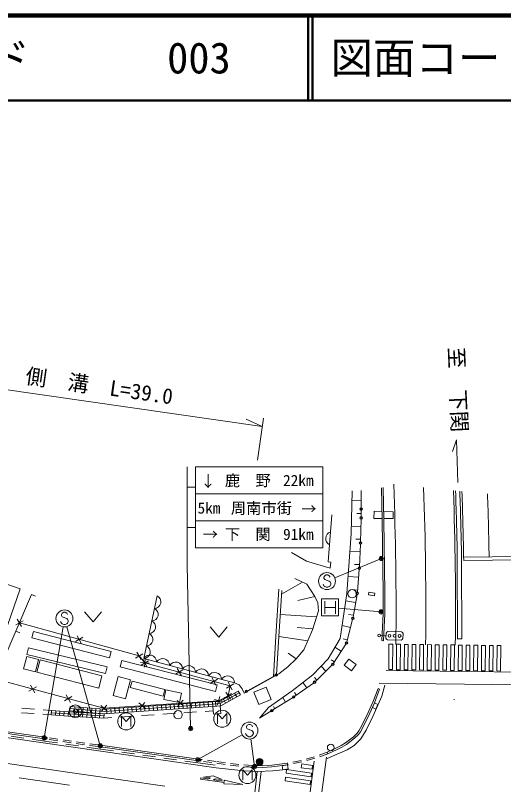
# Model space of a CAD drawing. Units: millimetres, scale not verified. Extents: x 40000 to 680000, y 20000 to 380000.
# Drawn here: x 83273 to 140761, y 289486 to 380000 of the extents above; entities that cross this region are included whole.
import ezdxf
from ezdxf.enums import TextEntityAlignment as Align

# ---------------------------------------------------------------- set-up
doc = ezdxf.new("R2010")
doc.units = ezdxf.units.MM
doc.header["$LTSCALE"] = 1000
doc.header["$PDMODE"] = 32
doc.header["$PDSIZE"] = 500
for name, color, linetype, lineweight in [('M-BGD', 7, 'Continuous', 13), ('M-BGD-EXST', 7, 'Continuous', 13), ('M-BMK', 2, 'Continuous', 13), ('M-BMK-HTXT', 7, 'Continuous', 13), ('M-BMK-ROW', 7, 'Continuous', 13), ('M-STR-HTXT', 7, 'Continuous', 13), ('M-STR-STRC', 7, 'Continuous', 13), ('M-TTL', 2, 'Continuous', 140), ('M-TTL-LINE', 7, 'Continuous', 50), ('M-TTL-TXT', 7, 'Continuous', 13)]:
    doc.layers.add(name, color=color, linetype=linetype, lineweight=lineweight)
doc.styles.add('ＭＳ ゴシック', font='')
doc.styles.get('ＭＳ ゴシック').set_extended_font_data('MS Gothic')

msp = doc.modelspace()

# ---------------------------------------------------------------- linework, layer by layer
at = {"layer": 'M-BGD'}
for p, q in [((123977, 321908), (123991, 324107)), ((125509, 321664), (125480, 320786)), ((125509, 321664), (126441, 321632)), ((126642, 321625), (127765, 321587)), ((127765, 321587), (127769, 320809)), ((120517, 321221), (120098, 315703)), ((125480, 320786), (126464, 320796)), ((126664, 320798), (127769, 320809)), ((146050, 316385), (136051, 316240)), ((146056, 315985), (136057, 315840)), ((75261, 315462), (83825, 312519)), ((135343, 306634), (135306, 315834)), ((135843, 306636), (135806, 315836)), ((83825, 312519), (80434, 302768)), ((79626, 298942), (85176, 311851)), ((85176, 311851), (85636, 311653)), ((85176, 311851), (85636, 311653)), ((98386, 304331), (99967, 311687)), ((119327, 309328), (119327, 311328)), ((119327, 311328), (121327, 311328)), ((119702, 311078), (119702, 309578)), ((120952, 311078), (120952, 309578)), ((121327, 311328), (121327, 309328)), ((91423, 309826), (92423, 308626)), ((92423, 308626), (93423, 309826)), ((119702, 310328), (120952, 310328)), ((83309, 308272), (84179, 308766)), ((83991, 308084), (83497, 308954)), ((121327, 309328), (119327, 309328)), ((106219, 308050), (107219, 306850)), ((107219, 306850), (108219, 308050)), ((83326, 307548), (83786, 307350)), ((91038, 306138), (90544, 307008)), ((94336, 304396), (85206, 306746)), ((90356, 306327), (91226, 306820)), ((135343, 306634), (135843, 306636)), ((84614, 304795), (84800, 305569)), ((84800, 305569), (94067, 303351)), ((94533, 305159), (94336, 304396)), ((98085, 304193), (97592, 305063)), ((84614, 304795), (93872, 302579)), ((85813, 302726), (86183, 304157)), ((93467, 302271), (86183, 304157)), ((97403, 304381), (98273, 304874)), ((98762, 303379), (98262, 304245)), ((98464, 303314), (98560, 304309)), ((94067, 303351), (93872, 302579)), ((98014, 303859), (99010, 303764)), ((98079, 303561), (98945, 304062)), ((93097, 300841), (85813, 302726)), ((102141, 302475), (103007, 302975)), ((102824, 302292), (102324, 303158)), ((114287, 302529), (110219, 300264)), ((126914, 302904), (147422, 302644)), ((93097, 300841), (93467, 302271)), ((96806, 300898), (97008, 301672)), ((100879, 300664), (97008, 301672)), ((106203, 301388), (107069, 301888)), ((106886, 301205), (106386, 302071)), ((108807, 300655), (108320, 301528)), ((147473, 301155), (126120, 301411)), ((85743, 300985), (84875, 300487)), ((85060, 301170), (85558, 300302)), ((100677, 299889), (96806, 300898)), ((100677, 299889), (100879, 300664)), ((108127, 300848), (109000, 301335)), ((126163, 300709), (125976, 300781)), ((89936, 299848), (89069, 299351)), ((89254, 300033), (89751, 299166)), ((107352, 299836), (107060, 298880)), ((107894, 299677), (108735, 300218)), ((108044, 300368), (108585, 299527)), ((108204, 299769), (108457, 299314)), ((108641, 300012), (108894, 299557)), ((109078, 300255), (109331, 299800)), ((109768, 300043), (109515, 300498)), ((93320, 298793), (94072, 298134)), ((94026, 298840), (93367, 298087)), ((106490, 298951), (93714, 298094)), ((106473, 299210), (93716, 298355)), ((97823, 299091), (98576, 298432)), ((98529, 299138), (97870, 298386)), ((99024, 298189), (98990, 298708)), ((99523, 298223), (99488, 298742)), ((100022, 298256), (99987, 298775)), ((100521, 298290), (100486, 298809)), ((101020, 298323), (100985, 298842)), ((101519, 298357), (101484, 298875)), ((102018, 298390), (101983, 298909)), ((102326, 299389), (103079, 298730)), ((103032, 299436), (102373, 298684)), ((102517, 298424), (102482, 298942)), ((103015, 298457), (102981, 298976)), ((103514, 298490), (103479, 299009)), ((104013, 298524), (103978, 299043)), ((104512, 298557), (104477, 299076)), ((105011, 298591), (104976, 299110)), ((105510, 298624), (105475, 299143)), ((106009, 298658), (105974, 299177)), ((106510, 298691), (106475, 299210)), ((106728, 299504), (107684, 299212)), ((106821, 299238), (106862, 298721)), ((107473, 298768), (107320, 299277)), ((107767, 299526), (108020, 299072)), ((85491, 297840), (83995, 297951)), ((85529, 298359), (84033, 298470)), ((87524, 298211), (86527, 298285)), ((88023, 298175), (87985, 297657)), ((88522, 298139), (88484, 297621)), ((89020, 298103), (88983, 297585)), ((89519, 298067), (89482, 297549)), ((93714, 298094), (89694, 298426)), ((93716, 298355), (89716, 298685)), ((90218, 298028), (90189, 297509)), ((90224, 298121), (90267, 298639)), ((90717, 298000), (90688, 297481)), ((90722, 298080), (90765, 298598)), ((91216, 297973), (91187, 297453)), ((91221, 298039), (91263, 298557)), ((91715, 297945), (91686, 297425)), ((91719, 297998), (91762, 298516)), ((92214, 297917), (92185, 297398)), ((92217, 297957), (92260, 298475)), ((92714, 297889), (92685, 297370)), ((92715, 297915), (92758, 298434)), ((93213, 297861), (93184, 297342)), ((93214, 297874), (93257, 298393)), ((93712, 297833), (93683, 297314)), ((94036, 297855), (94001, 298374)), ((94534, 297888), (94500, 298407)), ((95033, 297922), (94999, 298441)), ((95532, 297955), (95497, 298474)), ((96031, 297989), (95996, 298508)), ((96530, 298022), (96495, 298541)), ((97029, 298056), (96994, 298574)), ((97528, 298089), (97493, 298608)), ((98027, 298123), (97992, 298641)), ((98525, 298156), (98491, 298675)), ((102112, 297875), (100616, 297775)), ((104607, 298043), (103110, 297942)), ((106551, 298173), (105605, 298109)), ((87006, 295021), (72766, 297088)), ((87487, 297693), (86489, 297767)), ((94629, 297374), (93683, 297310)), ((97124, 297541), (95627, 297440)), ((99618, 297708), (98121, 297608)), ((84275, 294962), (82790, 295178)), ((86942, 294575), (85264, 294819)), ((88226, 294390), (86942, 294575)), ((87000, 295021), (86978, 294823)), ((88258, 294638), (87269, 294781)), ((88287, 294836), (87297, 294979)), ((89842, 294409), (88852, 294552)), ((89871, 294607), (88881, 294750)), ((90700, 294033), (89215, 294247)), ((91426, 294181), (90436, 294324)), ((91454, 294379), (90464, 294522)), ((93038, 294151), (92048, 294293)), ((92973, 293705), (91690, 293890)), ((93009, 293953), (92019, 294095)), ((94807, 293447), (92974, 293705)), ((105120, 292447), (93037, 294151)), ((97283, 293098), (95797, 293307)), ((119976, 293311), (119043, 292953)), ((99758, 292749), (98273, 292958)), ((102234, 292400), (100748, 292609)), ((105120, 292447), (105092, 292249)), ((105283, 292425), (105119, 292447)), ((118472, 292770), (117511, 292495)), ((118544, 292582), (117582, 292308)), ((120048, 293125), (119114, 292767)), ((105057, 292002), (103224, 292260)), ((106808, 291763), (105058, 292001)), ((106399, 292071), (105408, 292206)), ((106868, 292209), (105877, 292344)), ((107985, 291863), (106993, 291991)), ((107997, 292064), (107005, 292192)), ((109572, 291659), (108580, 291787)), ((109584, 291859), (108592, 291987)), ((111167, 291539), (110169, 291598)), ((111179, 291739), (110180, 291797)), ((115363, 292021), (115259, 291999)), ((115274, 292002), (115299, 291803)), ((115436, 291831), (115299, 291803)), ((116931, 292342), (115951, 292141)), ((117003, 292152), (116024, 291952))]:
    msp.add_line(p, q, dxfattribs=at)
for points in [[(113462, 298194), (112020, 297302), (113079, 298563), (115868, 300514), (118281, 302388), (120085, 304291), (121498, 306672), (122312, 311957), (122821, 318991), (122928, 324066)], [(126364, 324425), (126470, 320603), (126566, 312043), (126571, 309611), (126425, 306428)], [(126564, 324431), (126670, 320607), (126766, 312044), (126771, 309607), (126625, 306419), (126425, 306428)], [(120098, 315703), (120414, 315646), (120322, 314941), (117562, 315796), (115776, 316790)], [(116186, 313747), (117608, 313059), (118548, 311639), (118871, 310868), (118945, 309920), (118260, 307694), (117238, 305338), (116316, 304276), (115334, 303357), (114287, 302529)], [(113668, 302185), (113947, 306932), (114305, 312466)], [(114031, 302387), (114296, 306910), (114648, 312343)], [(98512, 303812), (97838, 304628), (83744, 308519)], [(85206, 306746), (85403, 307510), (94533, 305159)], [(110219, 300264), (109969, 300744), (109604, 301208), (109082, 301462), (98386, 304331)], [(81116, 301872), (93696, 298464), (107206, 299358), (108315, 299948), (108563, 301092), (106636, 301638), (98512, 303812)], [(125976, 300781), (125354, 299174), (124822, 297982), (124029, 296358), (123727, 295816), (123522, 295530), (123084, 295124), (122138, 294389), (121616, 294072), (121075, 293795), (119968, 293308)], [(126163, 300709), (125538, 299097), (125003, 297897), (124206, 296266), (123896, 295709), (123672, 295397), (123214, 294971), (122252, 294224), (121714, 293898), (121161, 293614), (120048, 293125), (119968, 293308)], [(109768, 300043), (107473, 298768), (106508, 298691), (93712, 297833), (89673, 298166), (89716, 298685)], [(109515, 300498), (107320, 299277), (106466, 299210)], [(109642, 300270), (107396, 299022), (106487, 298950)], [(93712, 297833), (89522, 298067), (87524, 298211), (87487, 297693)], [(93698, 297574), (89506, 297808), (87505, 297952)], [(86978, 294823), (72737, 296890), (72766, 297088)], [(93683, 297314), (89489, 297548), (87487, 297693)], [(105092, 292249), (93009, 293953), (93037, 294151)], [(115299, 291803), (113473, 291574), (112385, 291519), (111167, 291539), (111170, 291739)], [(115274, 292002), (113455, 291773), (112382, 291719), (111170, 291739)]]:
    msp.add_lwpolyline(points, dxfattribs=at)
for points in [[(125558, 311700), (124851, 311809), (124903, 312142), (125609, 312033)], [(85636, 302763), (84247, 303115), (84613, 304556), (86002, 304204)], [(122001, 303533), (122549, 304259), (123416, 303604), (122868, 302878)], [(95600, 303336), (95796, 304100), (107015, 301212), (106819, 300448)], [(94791, 299957), (96244, 299573), (96837, 301823), (95384, 302206)], [(102581, 299131), (100764, 299519), (101003, 300635), (102820, 300247)], [(111341, 300356), (112786, 300959), (113389, 299515), (111944, 298912)], [(107474, 297861), (106582, 297790), (106510, 298693), (107402, 298764)], [(125538, 299097), (125944, 298926), (125714, 298380), (125309, 298551)], [(115299, 291803), (115379, 291327), (114772, 291225), (114692, 291702)]]:
    msp.add_lwpolyline(points, close=True, dxfattribs=at)
for centre in [(122926, 311950), (102427, 297709)]:
    msp.add_circle(centre, 500, dxfattribs=at)
for centre, radius, start, end in [((-252502, 310215), 380600, 359.36371, 2.2014), ((-252502, 310215), 384100, 359.36345, 2.12404), ((-252502, 310215), 387600, 359.36319, 2.05071), ((-252502, 310215), 387850, 0.83021, 2.04563), ((-252502, 310215), 388350, 0.83021, 2.03551), ((-252502, 310215), 388600, 0.82943, 2.03049), ((-252502, 310215), 391600, 0.88796, 1.97171), ((120619, 318438), 812, 108.2796, 243.03987), ((99641, 310988), 772, 270.7373, 65.01131), ((99325, 309517), 772, 270.7373, 65.01131), ((99009, 308045), 772, 270.7373, 65.01131), ((98693, 306574), 772, 270.7373, 65.01131), ((98376, 305103), 772, 270.7373, 65.01131), ((99093, 303912), 821, 0.61965, 149.35122), ((100621, 303502), 821, 0.61965, 149.35122), ((102149, 303092), 821, 0.61965, 149.35122), ((103677, 302683), 821, 0.61965, 149.35122), ((105205, 302273), 821, 0.61965, 149.35122), ((106733, 301863), 821, 0.61965, 149.35122), ((108260, 301453), 821, 0.61965, 149.35122), ((-252502, 310215), 387600, 358.4087, 358.42079)]:
    msp.add_arc(centre, radius, start, end, dxfattribs=at)
at = {"layer": 'M-BGD-EXST'}
for p, q in [((107076, 296636), (107076, 297836)), ((107076, 297836), (107626, 297236)), ((107626, 297236), (108176, 297836)), ((108176, 297836), (108176, 296636)), ((95773, 296330), (95773, 297530)), ((95773, 297530), (96323, 296930)), ((96323, 296930), (96873, 297530)), ((96873, 297530), (96873, 296330)), ((110040, 290009), (110040, 291209)), ((110040, 291209), (110590, 290609)), ((110590, 290609), (111140, 291209)), ((111140, 291209), (111140, 290009))]:
    msp.add_line(p, q, dxfattribs=at)
for centre in [(96323, 296930), (107626, 297236), (110590, 290609)]:
    msp.add_circle(centre, 1000, dxfattribs=at)
at = {"layer": 'M-BMK'}
msp.add_line((89654, 289425), (83716, 290281), dxfattribs=at)
at = {"layer": 'M-BMK-HTXT'}
msp.add_lwpolyline([(135378, 325045), (135201, 330046), (134758, 328668)], dxfattribs=at)
at = {"layer": 'M-BMK-ROW'}
msp.add_circle((90340, 298108), 750, dxfattribs=at)
msp.add_point((90340, 298108), dxfattribs=at)
at = {"layer": 'M-STR-HTXT'}
for p, q in [((112342, 331619), (73412, 337232)), ((112342, 331619), (110448, 332498)), ((111771, 327660), (112485, 332608)), ((123983, 322895), (122904, 322920)), ((123979, 321395), (123459, 321407)), ((123959, 319870), (122840, 319895)), ((123925, 318370), (123365, 318383)), ((123865, 316872), (122672, 316928)), ((126365, 316088), (120883, 313813)), ((103908, 296079), (103490, 315360)), ((123794, 315373), (123198, 315401)), ((117086, 313312), (114619, 311896)), ((123683, 313878), (122458, 313981)), ((123557, 312383), (122944, 312435)), ((118548, 311639), (116545, 311170)), ((123333, 310901), (122180, 311100)), ((126325, 309810), (121325, 310242)), ((118734, 309235), (114472, 309504)), ((123078, 309423), (122501, 309523)), ((86677, 294993), (88884, 308053)), ((93273, 294045), (89323, 308069)), ((118293, 307801), (116464, 307968)), ((122728, 307965), (121737, 308226)), ((117708, 306421), (114296, 306910)), ((122346, 306515), (121850, 306645)), ((121648, 305202), (120904, 305672)), ((116316, 304276), (115382, 304962)), ((120846, 303934), (120474, 304169)), ((119835, 302836), (119263, 303424)), ((117572, 300879), (117135, 301497)), ((118759, 301790), (118474, 302084)), ((115086, 299202), (114755, 299735)), ((116348, 300012), (116129, 300322)), ((113812, 298411), (113646, 298678)), ((104752, 292424), (109959, 295353)), ((111437, 291613), (110981, 294854))]:
    msp.add_line(p, q, dxfattribs=at)
for centre, radius in [((126365, 316088), 150), ((126365, 316088), 120), ((126365, 316088), 90), ((126365, 316088), 60), ((126365, 316088), 30), ((126365, 316088), 20), ((126325, 309810), 150), ((126325, 309810), 120), ((126325, 309810), 90), ((126325, 309810), 60), ((126325, 309810), 30), ((126325, 309810), 20), ((103908, 296079), 150), ((103908, 296079), 120), ((103908, 296079), 90), ((103908, 296079), 60), ((103908, 296079), 30), ((103908, 296079), 20), ((86677, 294993), 150), ((86677, 294993), 120), ((86677, 294993), 90), ((86677, 294993), 60), ((86677, 294993), 30), ((86677, 294993), 20), ((93273, 294045), 150), ((93273, 294045), 120), ((93273, 294045), 90), ((93273, 294045), 60), ((93273, 294045), 30), ((93273, 294045), 20), ((104752, 292424), 150), ((104752, 292424), 120), ((104752, 292424), 90), ((104752, 292424), 60), ((104752, 292424), 30), ((104752, 292424), 20), ((111437, 291613), 150), ((111437, 291613), 120), ((111437, 291613), 90), ((111437, 291613), 60), ((111437, 291613), 30), ((111437, 291613), 20)]:
    msp.add_circle(centre, radius, dxfattribs=at)
for p in [(126365, 316088), (126325, 309810), (103908, 296079), (86677, 294993), (93273, 294045), (104752, 292424), (111437, 291613)]:
    msp.add_point(p, dxfattribs=at)
at = {"layer": 'M-STR-STRC'}
for p, q in [((103490, 326860), (103490, 315360)), ((104490, 326860), (119490, 326860)), ((104490, 326860), (104490, 317360)), ((119490, 326860), (119490, 317360)), ((103490, 324485), (104490, 324485)), ((104490, 323693), (119490, 323693)), ((123978, 321758), (123981, 321020)), ((104490, 320527), (119490, 320527)), ((123978, 320720), (123918, 318072)), ((103490, 319735), (104490, 319735)), ((123907, 317773), (123782, 315112)), ((119490, 317360), (104490, 317360)), ((119873, 314159), (119692, 314068)), ((120055, 314159), (119873, 314159)), ((120237, 314068), (120055, 314159)), ((123762, 314813), (123537, 312154)), ((119692, 314068), (119601, 313886)), ((119601, 313886), (119601, 313795)), ((119601, 313795), (119692, 313613)), ((119692, 313613), (120237, 313432)), ((120328, 313886), (120237, 314068)), ((120237, 313432), (120328, 313341)), ((120328, 313341), (120419, 313159)), ((119601, 312886), (119510, 313068)), ((119692, 312795), (119601, 312886)), ((119873, 312704), (119692, 312795)), ((120055, 312704), (119873, 312704)), ((120237, 312795), (120055, 312704)), ((120328, 312886), (120237, 312795)), ((120419, 313068), (120328, 312886)), ((120419, 313159), (120419, 313068)), ((123499, 311857), (123038, 309196)), ((88778, 309674), (88687, 309492)), ((88960, 309765), (88778, 309674)), ((89141, 309765), (88960, 309765)), ((89323, 309674), (89141, 309765)), ((89414, 309492), (89323, 309674)), ((88687, 308492), (88596, 308674)), ((88687, 309492), (88687, 309401)), ((88687, 309401), (88778, 309220)), ((88778, 309220), (89323, 309038)), ((89323, 309038), (89414, 308947)), ((89414, 308947), (89505, 308765)), ((89505, 308674), (89414, 308492)), ((89505, 308765), (89505, 308674)), ((122975, 308903), (122289, 306301)), ((88778, 308401), (88687, 308492)), ((88960, 308310), (88778, 308401)), ((89141, 308310), (88960, 308310)), ((89323, 308401), (89141, 308310)), ((89414, 308492), (89323, 308401)), ((126914, 307009), (126281, 307022)), ((126908, 306709), (126920, 307309)), ((127124, 307505), (128724, 307472)), ((128907, 306668), (128920, 307268)), ((122171, 306030), (120739, 303764)), ((128703, 306472), (127104, 306505)), ((120551, 303533), (118598, 301634)), ((113847, 302316), (110600, 300535)), ((118368, 301442), (116161, 299880)), ((115911, 299714), (113590, 298273)), ((110568, 296485), (110477, 296303)), ((110477, 296303), (110477, 296213)), ((110477, 296213), (110568, 296031)), ((110749, 296576), (110568, 296485)), ((110568, 296031), (111113, 295849)), ((110931, 296576), (110749, 296576)), ((111113, 296485), (110931, 296576)), ((111204, 296303), (111113, 296485)), ((110477, 295303), (110386, 295485)), ((110568, 295213), (110477, 295303)), ((110749, 295122), (110568, 295213)), ((110931, 295122), (110749, 295122)), ((111113, 295213), (110931, 295122)), ((111113, 295849), (111204, 295758)), ((111204, 295303), (111113, 295213)), ((111204, 295758), (111295, 295576)), ((111295, 295485), (111204, 295303)), ((111295, 295576), (111295, 295485)), ((67201, 294165), (100860, 289309)), ((119891, 292698), (118081, 278787)), ((118465, 292248), (116806, 279459)), ((111751, 291011), (111035, 284816)), ((112206, 291033), (111481, 284751)), ((105107, 290273), (105086, 290124)), ((107858, 289729), (105086, 290124)), ((105842, 290168), (105107, 290273)), ((107879, 289878), (106604, 290059)), ((107603, 290069), (106811, 290182)), ((107837, 289581), (107858, 289729)), ((107900, 290026), (107879, 289878))]:
    msp.add_line(p, q, dxfattribs=at)
for points in [[(127706, 306008), (127256, 306013), (127227, 303022), (127676, 303016)], [(128586, 303004), (128616, 305996), (128166, 306002), (128136, 303010)], [(129495, 302993), (129525, 305984), (129075, 305990), (129046, 302998)], [(130405, 302981), (130435, 305973), (129985, 305979), (129955, 302987)], [(131315, 302970), (131344, 305961), (130894, 305967), (130865, 302975)], [(132224, 302958), (132254, 305950), (131804, 305956), (131774, 302964)], [(133134, 302947), (133163, 305938), (132713, 305944), (132684, 302952)], [(134043, 302935), (134073, 305927), (133623, 305933), (133593, 302941)], [(134953, 302924), (134982, 305915), (134532, 305921), (134503, 302929)], [(135862, 302912), (135892, 305904), (135442, 305909), (135412, 302918)], [(136772, 302900), (136801, 305892), (136351, 305898), (136322, 302906)], [(137681, 302889), (137711, 305881), (137261, 305886), (137231, 302895)], [(138591, 302877), (138620, 305869), (138171, 305875), (138141, 302883)], [(139500, 302866), (139530, 305858), (139080, 305863), (139050, 302872)], [(140410, 302854), (140439, 305846), (139990, 305852), (139960, 302860)], [(118212, 291292), (118270, 291739), (116986, 291923), (116928, 291477)], [(115152, 290820), (118096, 290398), (118154, 290844), (115210, 291267)], [(118038, 289950), (115093, 290373), (115035, 289926), (117980, 289504)]]:
    msp.add_lwpolyline(points, close=True, dxfattribs=at)
for points in [[(126764, 301207), (126407, 299882), (125375, 297511), (124561, 295884), (123949, 294893), (123179, 294105), (122353, 293569), (119998, 292543)], [(115156, 291277), (113597, 291098), (111751, 291011), (110222, 291109), (106933, 291468), (72653, 296385)], [(107603, 290069), (106556, 290521), (105425, 290379), (106217, 290266)], [(107837, 289581), (110046, 289494), (107900, 290026)]]:
    msp.add_lwpolyline(points, dxfattribs=at)
for centre, radius in [((123977, 321908), 150), ((123977, 321908), 120), ((123977, 321908), 100), ((123981, 320870), 150), ((123981, 320870), 120), ((123981, 320870), 100), ((123914, 317922), 150), ((123914, 317922), 120), ((123914, 317922), 100), ((123775, 314962), 150), ((123775, 314962), 120), ((123775, 314962), 100), ((119964, 313432), 1000), ((123525, 312005), 150), ((123525, 312005), 120), ((123525, 312005), 100), ((89051, 309038), 1000), ((123013, 309048), 150), ((123013, 309048), 120), ((123013, 309048), 100), ((126114, 307026), 167), ((127314, 307001), 167), ((127914, 306988), 167), ((128514, 306976), 167), ((122251, 306156), 150), ((122251, 306156), 120), ((122251, 306156), 100), ((120658, 303637), 150), ((120658, 303637), 120), ((120658, 303637), 100), ((113979, 302388), 150), ((113979, 302388), 120), ((113979, 302388), 100), ((118491, 301529), 150), ((118491, 301529), 120), ((118491, 301529), 100), ((110469, 300463), 150), ((110469, 300463), 120), ((110469, 300463), 100), ((116039, 299793), 150), ((116039, 299793), 120), ((116039, 299793), 100), ((113462, 298194), 150), ((113462, 298194), 120), ((113462, 298194), 100), ((110840, 295849), 1000), ((120405, 293852), 400), ((112023, 292155), 400), ((112023, 292155), 327), ((112023, 292155), 254), ((112023, 292155), 182), ((112023, 292155), 109), ((112023, 292155), 36.4)]:
    msp.add_circle(centre, radius, dxfattribs=at)
for centre, radius, start, end in [((127187, 307235), 277, 103.12203, 164.49496), ((128632, 307187), 299, 15.58757, 72.02942), ((127186, 306781), 288, 194.34, 253.27699), ((128598, 306786), 331, 288.51247, 339.10452), ((105913, 290663), 500, 261.89638, 307.4694), ((106203, 290975), 1000, 261.89639, 261.89641), ((106203, 290975), 1000, 293.68473, 307.4694)]:
    msp.add_arc(centre, radius, start, end, dxfattribs=at)
at = {"layer": 'M-TTL'}
msp.add_line((680000, 380000), (40000, 380000), dxfattribs=at)
at = {"layer": 'M-TTL-LINE'}
for p, q in [((117750, 380000), (117750, 370000)), ((118250, 380000), (118250, 370000)), ((40000, 370000), (680000, 370000))]:
    msp.add_line(p, q, dxfattribs=at)

# ---------------------------------------------------------------- texts
at = {"layer": 'M-BMK-HTXT', "style": 'ＭＳ ゴシック'}
msp.add_text('至\u3000下関', height=1833, rotation=272.422, dxfattribs=at).set_placement((133720, 340899), align=Align.BOTTOM_LEFT)
at = {"layer": 'M-STR-HTXT', "style": 'ＭＳ ゴシック'}
msp.add_text('側\u3000溝\u3000L=39.0', height=1833, rotation=351.795, dxfattribs=at).set_placement((92948, 334920), align=Align.BOTTOM_CENTER)
at = {"layer": 'M-STR-STRC', "style": 'ＭＳ ゴシック'}
for s, p in [('→', (105938, 325193)), ('↑', (117808, 321954))]:
    msp.add_text(s, height=1320, rotation=270, dxfattribs=at).set_placement(p, align=Align.MIDDLE_CENTER)
for s, p in [('鹿\u3000野', (110640, 325277)), ('22km', (116590, 325277)), ('5km', (106070, 322041)), ('周南市街', (112239, 322015)), ('下\u3000関', (110640, 318943)), ('91km', (116590, 318943)), ('→', (106232, 318933))]:
    msp.add_text(s, height=1320, dxfattribs=at).set_placement(p, align=Align.MIDDLE_CENTER)
at = {"layer": 'M-TTL-TXT', "style": 'ＭＳ ゴシック'}
for s, p in [('路線コード', (60000, 375000)), ('003', (101142, 375000)), ('図面コード', (120380, 375000))]:
    msp.add_text(s, height=3666, dxfattribs=at).set_placement(p, align=Align.MIDDLE_LEFT)

doc.saveas('drawing.dxf')
